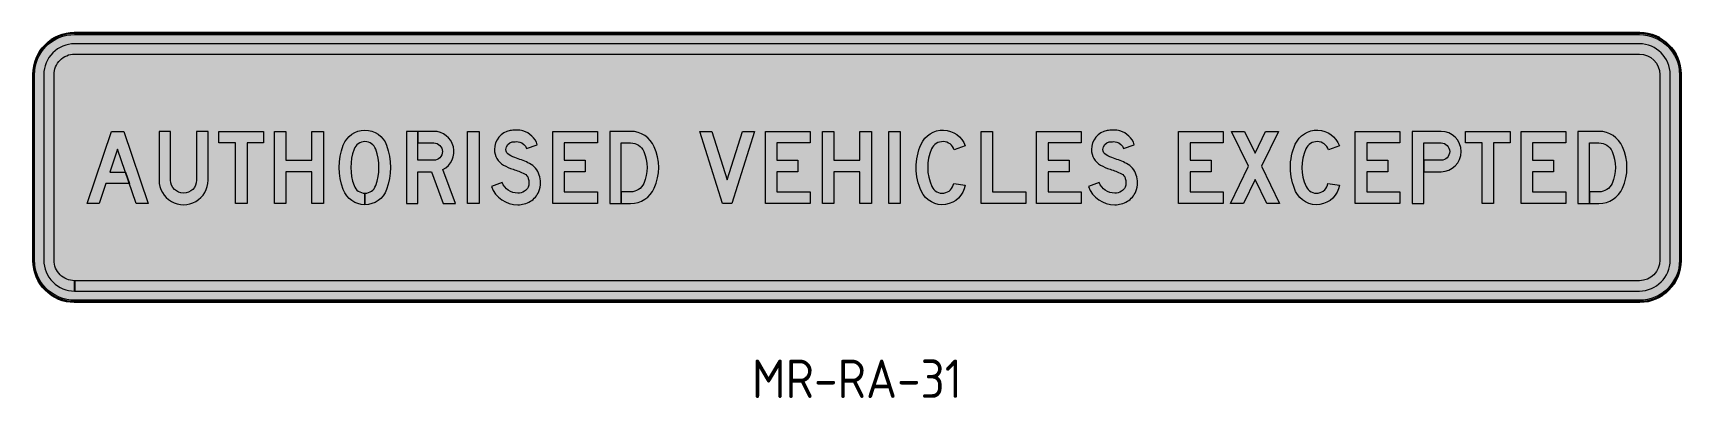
# Model space of a CAD drawing. Header units: millimetres. Extents: x 747 to 854, y 24 to 48.
import ezdxf
from ezdxf.enums import TextEntityAlignment as Align

# ---------------------------------------------------------------- set-up
doc = ezdxf.new("R2010")
doc.units = ezdxf.units.MM
doc.linetypes.add('CENTERX2', pattern=[101.60000000000001, 63.5, -12.7, 12.7, -12.7])
doc.layers.add('GSCOLORFILL', color=153, linetype='Continuous', lineweight=0)
for name, color, linetype in [('L18', 4, 'Continuous'), ('L25', 1, 'Continuous'), ('L35', 3, 'Continuous'), ('T25', 1, 'Continuous')]:
    doc.layers.add(name, color=color, linetype=linetype)
doc.styles.add('ISO', font='isocp2.shx')

# ---------------------------------------------------------------- blocks, each defined once
blk = doc.blocks.new('*U3')
at = {"layer": 'GSCOLORFILL', "linetype": 'Continuous'}
blk.add_hatch(color=0, dxfattribs=at).paths.add_polyline_path([(0, 0), (68, 200), (102, 200), (170, 0), (136.2009704281322, 0), (85, 150.5910894945062), (63.37275643622598, 86.9815496010532), (106.6166813670329, 86.9815496010532), (117.4966813670329, 54.9815496010532), (52.49275643622593, 54.9815496010532), (33.79902957186789, 0)])
at = {"layer": 'GSCOLORFILL', "color": 0}
blk.add_lwpolyline([(0, 0), (68, 200), (102, 200), (170, 0), (136.2009704281322, 0), (85, 150.5910894945062), (63.37275643622598, 86.9815496010532), (106.6166813670329, 86.9815496010532), (117.4966813670329, 54.9815496010532), (52.49275643622593, 54.9815496010532), (33.79902957186789, 0)], close=True, dxfattribs=at)
blk = doc.blocks.new('*U4')
at = {"layer": 'GSCOLORFILL', "linetype": 'Continuous'}
blk.add_hatch(color=0, dxfattribs=at).paths.add_polyline_path([(32, 200), (0, 200), (0, 64.50000000000003, 1), (136, 64.50000000000001), (136, 200), (104, 200), (104, 64.5, -1), (32, 64.5)])
at = {"layer": 'GSCOLORFILL', "color": 0}
blk.add_lwpolyline([(0, 200), (0, 64.50000000000001, 0.9999999999999999), (136, 64.5), (136, 200), (104, 200), (104, 64.5, -0.9999999999999999), (32, 64.5), (32, 200)], format="xyb", close=True, dxfattribs=at)
blk = doc.blocks.new('*U5')
at = {"layer": 'GSCOLORFILL', "linetype": 'Continuous'}
blk.add_hatch(color=0, dxfattribs=at).paths.add_polyline_path([(124, 200), (124, 168), (78, 168), (78, 0), (46, 0), (46, 168), (0, 168), (0, 200)])
at = {"layer": 'GSCOLORFILL', "color": 0}
blk.add_lwpolyline([(124, 200), (124, 168), (78, 168), (78, 0), (46, 0), (46, 168), (0, 168), (0, 200)], close=True, dxfattribs=at)
blk = doc.blocks.new('*U6')
at = {"layer": 'GSCOLORFILL', "linetype": 'Continuous'}
blk.add_hatch(color=0, dxfattribs=at).paths.add_polyline_path([(104, 88), (104, 0), (136, 0), (136, 200), (104, 200), (104, 120), (32, 120), (32, 200), (0, 200), (0, 0), (32, 0), (32, 88)])
at = {"layer": 'GSCOLORFILL', "color": 0}
blk.add_lwpolyline([(0, 200), (32, 200), (32, 120), (104, 120), (104, 200), (136, 200), (136, 0), (104, 0), (104, 88), (32, 88), (32, 0), (0, 0)], close=True, dxfattribs=at)
blk = doc.blocks.new('*U7')
at = {"layer": 'GSCOLORFILL', "linetype": 'Continuous'}
blk.add_hatch(color=0, dxfattribs=at).paths.add_polyline_path([(101.0512661177568, 49.50357309305572, -0.3147395270879071), (71.00999999999999, 28.50000156250002), (71.00999999999999, -3.499999218750006, 0.3147824596861237), (131.1025322355135, 38.50714618611157, 0.1772151898734178), (131.1025322355134, 161.4928538138884, 0.6989247311827952), (10.89746776448658, 161.4928538138884, 0.177215189873418), (10.89746776448658, 38.5071461861115, 0.3148253933391205), (71, -3.500000000000007), (71, 28.49999999999998, -0.3148253933391204), (40.9487338822433, 49.50357309305575, -0.1772151898734182), (40.94873388224337, 150.4964269069443, -0.6989247311827943), (101.0512661177567, 150.4964269069442, -0.177215189873418)])
at = {"layer": 'GSCOLORFILL', "color": 0}
blk.add_lwpolyline([(71, -3.500000000000014, -0.3148253933391205), (10.89746776448658, 38.50714618611151, -0.1772151898734181), (10.89746776448658, 161.4928538138885, -0.6989247311827952), (131.1025322355134, 161.4928538138885, -0.1772151898734181), (131.1025322355134, 38.50714618611145, -0.3147824596861233), (71.00999999999999, -3.499999218750009), (71.00999999999999, 28.50000156250001, 0.3147395270879066), (101.0512661177567, 49.50357309305571, 0.1772151898734181), (101.0512661177567, 150.4964269069442, 0.6989247311827952), (40.94873388224335, 150.4964269069442, 0.1772151898734181), (40.94873388224329, 49.50357309305573, 0.3148253933391204), (71, 28.49999999999998)], format="xyb", close=True, dxfattribs=at)
blk = doc.blocks.new('*U8')
at = {"layer": 'GSCOLORFILL'}
h = blk.add_hatch(color=0, dxfattribs=at)
edge = h.paths.add_edge_path()
edge.add_line((32.005, 200.0000000000001), (32.005, 168))
edge.add_line((32.005, 168), (75.95926078043158, 168))
edge.add_arc((75.95926078043156, 144), 24, -90, 90, ccw=False)
edge.add_line((75.95926078043158, 120), (32, 120))
edge.add_line((32, 120), (32, 200.0000000000001))
edge.add_line((32, 200.0000000000001), (0, 200.0000000000001))
edge.add_line((0, 200.0000000000001), (0, 0))
edge.add_line((0, 0), (32, 0))
edge.add_line((32, 0), (32, 87.99999999999999))
edge.add_line((32, 87.99999999999999), (69.56177767763825, 87.99999999999989))
edge.add_line((69.56177767763825, 87.99999999999989), (101.9068749928872, -1.13686837721616e-13))
edge.add_line((101.9068749928872, -1.13686837721616e-13), (136.0000005012898, 0))
edge.add_line((136.0000005012898, 0), (101.4069289715749, 94.11597266024452))
edge.add_arc((75.95926078043153, 144), 56.00000000000001, 297.0277924266878, 449.9999999999999)
edge.add_line((75.95926078043158, 200), (32.005, 200.0000000000001))
at = {"layer": 'GSCOLORFILL', "color": 0}
blk.add_lwpolyline([(32.005, 200.0000000000001), (32.005, 168), (75.95926078043158, 168, -0.9999999999999997), (75.95926078043158, 120), (32, 120), (32, 200.0000000000001), (0, 200.0000000000001), (0, 0), (32, 0), (32, 87.99999999999999), (69.56177767763825, 87.99999999999989), (101.9068749928872, -1.13686837721616e-13), (136.0000005012898, 0), (101.4069289715749, 94.11597266024452, 0.7881398215037695), (75.95926078043158, 200)], format="xyb", close=True, dxfattribs=at)
blk = doc.blocks.new('*U9')
at = {"layer": 'GSCOLORFILL', "linetype": 'Continuous'}
blk.add_hatch(color=0, dxfattribs=at).paths.add_polyline_path([(0, 200), (32, 200), (32, 0), (0, 0)])
at = {"layer": 'GSCOLORFILL', "color": 0}
blk.add_lwpolyline([(0, 200), (32, 200), (32, 0), (0, 0)], close=True, dxfattribs=at)
blk = doc.blocks.new('*U10')
at = {"layer": 'GSCOLORFILL'}
h = blk.add_hatch(color=0, dxfattribs=at)
edge = h.paths.add_edge_path()
edge.add_arc((70.1138021978752, 139.8349602439573), 31.66503975604266, 74.46761882983748, 89.99999999999949, ccw=False)
edge.add_arc((71.3696192161812, 144.3533723390851), 26.97535701145702, 18.43416843661788, 74.46761882983628, ccw=False)
edge.add_line((96.96080605563554, 152.8833806652067), (127.3188094182871, 163.002255693254))
edge.add_arc((71.36961921618015, 144.353372339084), 58.97535701145839, 18.43416843661881, 74.46761882983712)
edge.add_arc((70.11380219787513, 139.8349602439579), 63.66503975604209, 74.46761882983806, 90.00000000000007)
edge.add_arc((70.11380219787479, 87.17811100693781), 116.3218889930622, 89.9999999999999, 95.20208452342816)
edge.add_arc((67.43430500120193, 116.6089654807096), 86.76931042057018, 95.20208452342847, 100.0660043927367)
edge.add_arc((61.58281260194143, 149.5723280011554), 53.29061223869736, 100.0660043927364, 179.9999999999999)
edge.add_arc((57.59622376642022, 149.5723280011556), 49.30402340317619, 180.0000000000001, 240.52539161732)
edge.add_arc((102.7723739602681, 229.5035335058325), 141.1184131237858, 240.5253916173195, 252.4229875600029)
edge.add_arc((-5.154268137836397, -111.1985611304835), 216.269439725392, 63.49479254048009, 72.42298756000332, ccw=False)
edge.add_arc((81.8551508929528, 63.27562188433956), 21.3030848362331, 17.092358613638112, 63.49479254048032, ccw=False)
edge.add_arc((63.63858117502647, 57.67413260573686), 40.36141882497336, -3.979039320256561e-13, 17.092358613637316, ccw=False)
edge.add_arc((69.9103151940142, 57.67413260573653), 34.08968480598563, -21.835978028378975, 1.1368683772161603e-13, ccw=False)
edge.add_arc((80.10296240503372, 53.58993848622082), 23.10921583721245, 300.42010376624256, 338.164021971621, ccw=False)
edge.add_arc((72.8177436446915, 65.9973167222282), 37.49731672222823, 270, 300.4201037662423, ccw=False)
edge.add_arc((72.8177436446915, 74.31938926379084), 45.81938926379087, 200.6540005308843, 270, ccw=False)
edge.add_line((29.94328044301864, 58.15780401743604), (-1.13686837721616e-13, 46.87064510517077))
edge.add_arc((72.8177436446915, 74.31938926379081), 77.81938926379084, 200.6540005308842, 269.9999999999999)
edge.add_arc((72.81774364469143, 65.99731672222829), 69.49731672222832, 270, 300.4201037662423)
edge.add_arc((80.10296240503381, 53.58993848622094), 55.10921583721249, 300.4201037662422, 338.1640219716207)
edge.add_arc((69.91031519401427, 57.67413260573646), 66.08968480598561, 338.1640219716209, 360.0000000000001)
edge.add_arc((63.63858117502664, 57.67413260573625), 72.36141882497324, 2.475474397389851e-13, 17.0923586136379)
edge.add_arc((81.85515089295299, 63.27562188433996), 53.30308483623269, 17.09235861363737, 63.49479254047974)
edge.add_arc((-5.154268137833228, -111.1985611304757), 248.2694397253836, 63.49479254047985, 72.42298756000305)
edge.add_arc((102.7723739602719, 229.5035335058409), 109.118413123795, 240.5253916173198, 252.4229875600031, ccw=False)
edge.add_arc((57.59622376642032, 149.5723280011554), 17.30402340317605, 179.9999999999995, 240.52539161731931, ccw=False)
edge.add_arc((61.5828126019415, 149.5723280011556), 21.29061223869724, 100.06600439273649, 180.0000000000001, ccw=False)
edge.add_arc((67.4343050012016, 116.6089654807094), 54.76931042057032, 95.2020845234282, 100.06600439273637, ccw=False)
edge.add_arc((70.11380219787529, 87.17811100693291), 84.32188899306706, 89.99999999999989, 95.20208452342808, ccw=False)
at = {"layer": 'GSCOLORFILL', "color": 0}
blk.add_lwpolyline([(70.11380219787549, 171.5, -0.06787675261042452), (78.59315953967007, 170.3435695505434, -0.2494830365654269), (96.96080605563554, 152.8833806652067), (127.3188094182871, 163.002255693254, 0.2494830365654264), (87.1622135193237, 201.1749061075884, 0.06787675261042452), (70.11380219787503, 203.5, 0.02270227471950201), (59.56703468978424, 203.0208818389779, 0.02122604096759155), (52.26854324855611, 202.0426409332105, 0.3636441175402912), (8.292200363244035, 149.5723280011555, 0.2704077510795036), (33.33678063119186, 106.6495351923277, 0.0519597405227712), (60.15638590907122, 94.97367033413467, -0.03897631886995447), (91.36227347427217, 82.33962051430993, -0.2052815878054308), (102.2173258005502, 69.53687228439209, -0.07471806484743376), (103.9999999999998, 57.67413260573662, -0.09556678149168694), (101.5541485995273, 44.99444737401317, -0.1661941654668835), (91.8039988447623, 33.66202833871628, -0.1335177693873042), (72.81774364469152, 28.49999999999997, -0.3121642975364797), (29.94328044301864, 58.15780401743604), (-1.13686837721616e-13, 46.87064510517077, 0.3121642975364798), (72.8177436446914, -3.500000000000028, 0.1335177693873042), (108.0067626559153, 6.067274401056522, 0.1661941654668837), (131.2582269663246, 33.09202205901265, 0.09556678149168694), (135.9999999999999, 57.67413260573656, 0.07471806484743371), (132.8039568942247, 78.94208351750389, 0.2052815878054319), (105.6432062565885, 110.9762222482267, 0.03897631886995447), (69.81998392899993, 125.4796512773732, -0.05195974052277098), (49.08199018496828, 134.5078979602233, -0.2704077510795024), (40.29220036324426, 149.5723280011556, -0.3636441175402912), (57.86158500182569, 170.5352150791966, -0.02122604096759155), (62.46843668024741, 171.1526866203946, -0.02270227471950201)], format="xyb", close=True, dxfattribs=at)
blk = doc.blocks.new('*U11')
at = {"layer": 'GSCOLORFILL', "linetype": 'Continuous'}
blk.add_hatch(color=0, dxfattribs=at).paths.add_polyline_path([(124, 168), (32, 168), (32, 120), (90.15557582658448, 120), (90.15557582658454, 88), (32, 88), (32, 32), (124, 32), (124, 0), (0, 0), (0, 200), (124, 200)])
at = {"layer": 'GSCOLORFILL', "color": 0}
blk.add_lwpolyline([(124, 168), (32, 168), (32, 120), (90.15557582658448, 120), (90.15557582658454, 88), (32, 88), (32, 32), (124, 32), (124, 0), (0, 0), (0, 200), (124, 200)], close=True, dxfattribs=at)
blk = doc.blocks.new('*U12')
at = {"layer": 'GSCOLORFILL', "linetype": 'Continuous'}
blk.add_hatch(color=0, dxfattribs=at).paths.add_polyline_path([(32, 168), (58.06346010171023, 168, -0.2964931262111151), (94.62198769690465, 144.2318840579709, -0.212019282081777), (94.62198769690458, 55.76811594202892, -0.2964931262111143), (58.06346010171029, 32), (32.00999999999999, 31.99999999999999), (32.00999999999999, 0), (58.06346010171028, 0, 0.2964931262111141), (123.8688097730599, 42.78260869565198, 0.2120192820817773), (123.8688097730601, 157.2173913043477, 0.2964931262111152), (58.06346010171021, 200), (0, 200), (0, 0), (32, 0)])
at = {"layer": 'GSCOLORFILL', "color": 0}
blk.add_lwpolyline([(32.00999999999999, 31.99999999999999), (32.00999999999999, 0), (58.06346010171023, 0, 0.2964931262111147), (123.86880977306, 42.78260869565205, 0.2120192820817774), (123.8688097730601, 157.2173913043478, 0.2964931262111148), (58.06346010171023, 200), (0, 200), (0, 0), (32, 0), (32, 168), (58.06346010171023, 168, -0.2964931262111147), (94.62198769690463, 144.231884057971, -0.2120192820817771), (94.62198769690457, 55.76811594202893, -0.2964931262111147), (58.06346010171023, 32)], format="xyb", close=True, dxfattribs=at)
blk = doc.blocks.new('*U2')
at = {"layer": 'L25', "color": 28}
for name, p, xscale, yscale, zscale in [('*U3', (0, 0), 0.3499999999999999, 0.3499999999999999, 0.3499999999999999), ('*U4', (70.0234375, 0), 0.35, 0.35, 0.35), ('*U5', (128.146875, 0), 0.35, 0.35, 0.35), ('*U6', (182.0703125000001, 0), 0.35, 0.35, 0.35), ('*U7', (245.1046875000001, 0), 0.35, 0.35, 0.35), ('*U8', (310.2390625, 0), 0.3499999987099158, 0.3499999987099158, 0.3499999987099158), ('*U9', (369.7656250000001, 0), 0.35, 0.35, 0.35), ('*U10', (392.8921875, 0), 0.35, 0.35, 0.35), ('*U11', (452.41875, 0), 0.3499999999999998, 0.3499999999999998, 0.3499999999999998), ('*U12', (507.7453125, 0), 0.35, 0.35, 0.35)]:
    blk.add_blockref(name, p, dxfattribs=dict(at, xscale=xscale, yscale=yscale, zscale=zscale))
blk = doc.blocks.new('*U14')
at = {"layer": 'GSCOLORFILL', "linetype": 'Continuous'}
blk.add_hatch(color=0, dxfattribs=at).paths.add_polyline_path([(33.55005812215529, 199.9999999999999), (76, 65.23827975287402), (118.4499418778447, 200), (152, 200), (89, 0), (63, 0), (0, 199.9999999999999)])
at = {"layer": 'GSCOLORFILL', "color": 0}
blk.add_lwpolyline([(33.55005812215529, 199.9999999999999), (76, 65.23827975287402), (118.4499418778447, 200), (152, 200), (89, 0), (63, 0), (0, 199.9999999999999)], close=True, dxfattribs=at)
blk = doc.blocks.new('*U15')
at = {"layer": 'GSCOLORFILL', "linetype": 'Continuous'}
blk.add_hatch(color=0, dxfattribs=at).paths.add_polyline_path([(124, 168), (32, 168), (32, 120), (90.15557582658448, 120), (90.15557582658454, 88), (32, 88), (32, 32), (124, 32), (124, 0), (0, 0), (0, 200), (124, 200)])
at = {"layer": 'GSCOLORFILL', "color": 0}
blk.add_lwpolyline([(124, 168), (32, 168), (32, 120), (90.15557582658448, 120), (90.15557582658454, 88), (32, 88), (32, 32), (124, 32), (124, 0), (0, 0), (0, 200), (124, 200)], close=True, dxfattribs=at)
blk = doc.blocks.new('*U16')
at = {"layer": 'GSCOLORFILL', "linetype": 'Continuous'}
blk.add_hatch(color=0, dxfattribs=at).paths.add_polyline_path([(104, 88), (104, 0), (136, 0), (136, 200), (104, 200), (104, 120), (32, 120), (32, 200), (0, 200), (0, 0), (32, 0), (32, 88)])
at = {"layer": 'GSCOLORFILL', "color": 0}
blk.add_lwpolyline([(0, 200), (32, 200), (32, 120), (104, 120), (104, 200), (136, 200), (136, 0), (104, 0), (104, 88), (32, 88), (32, 0), (0, 0)], close=True, dxfattribs=at)
blk = doc.blocks.new('*U17')
at = {"layer": 'GSCOLORFILL', "linetype": 'Continuous'}
blk.add_hatch(color=0, dxfattribs=at).paths.add_polyline_path([(0, 200), (32, 200), (32, 0), (0, 0)])
at = {"layer": 'GSCOLORFILL', "color": 0}
blk.add_lwpolyline([(0, 200), (32, 200), (32, 0), (0, 0)], close=True, dxfattribs=at)
blk = doc.blocks.new('*U18')
at = {"layer": 'GSCOLORFILL', "linetype": 'Continuous'}
blk.add_hatch(color=0, dxfattribs=at).paths.add_polyline_path([(105.9343437474559, 149.1418350505327), (136, 160.0988562745634, 0.6740116141040616), (13.72124205111108, 164.4021739130434, 0.2166768782576796), (14.62675417347882, 33.60638297872345, 0.7444135620073885), (136, 51.04683606026732), (104.3509964946425, 55.77341803013366, -0.7444135620073867), (43.66437358138194, 47.05319148936167, -0.2166768782576799), (42.94225631924041, 151.3586956521739, -0.6740116141040625)])
at = {"layer": 'GSCOLORFILL', "color": 0}
blk.add_lwpolyline([(136, 51.04683606026732, -0.744413562007387), (14.6267541734789, 33.60638297872336, -0.2166768782576799), (13.72124205111101, 164.4021739130435, -0.674011614104063), (136, 160.0988562745634), (105.934343747456, 149.1418350505327, 0.6740116141040626), (42.94225631924041, 151.3586956521739, 0.21667687825768), (43.66437358138194, 47.05319148936167, 0.744413562007387), (104.3509964946425, 55.77341803013366)], format="xyb", close=True, dxfattribs=at)
blk = doc.blocks.new('*U19')
at = {"layer": 'GSCOLORFILL', "linetype": 'Continuous'}
blk.add_hatch(color=0, dxfattribs=at).paths.add_polyline_path([(32, 32), (124, 32), (124, 0), (0, 0), (0, 200), (32, 200)])
at = {"layer": 'GSCOLORFILL', "color": 0}
blk.add_lwpolyline([(32, 32), (124, 32), (124, 0), (0, 0), (0, 200), (32, 200)], close=True, dxfattribs=at)
blk = doc.blocks.new('*U20')
at = {"layer": 'GSCOLORFILL', "linetype": 'Continuous'}
blk.add_hatch(color=0, dxfattribs=at).paths.add_polyline_path([(124, 168), (32, 168), (32, 120), (90.15557582658448, 120), (90.15557582658454, 88), (32, 88), (32, 32), (124, 32), (124, 0), (0, 0), (0, 200), (124, 200)])
at = {"layer": 'GSCOLORFILL', "color": 0}
blk.add_lwpolyline([(124, 168), (32, 168), (32, 120), (90.15557582658448, 120), (90.15557582658454, 88), (32, 88), (32, 32), (124, 32), (124, 0), (0, 0), (0, 200), (124, 200)], close=True, dxfattribs=at)
blk = doc.blocks.new('*U21')
at = {"layer": 'GSCOLORFILL'}
h = blk.add_hatch(color=0, dxfattribs=at)
edge = h.paths.add_edge_path()
edge.add_arc((70.1138021978752, 139.8349602439573), 31.66503975604266, 74.46761882983748, 89.99999999999949, ccw=False)
edge.add_arc((71.3696192161812, 144.3533723390851), 26.97535701145702, 18.43416843661788, 74.46761882983628, ccw=False)
edge.add_line((96.96080605563554, 152.8833806652067), (127.3188094182871, 163.002255693254))
edge.add_arc((71.36961921618015, 144.353372339084), 58.97535701145839, 18.43416843661881, 74.46761882983712)
edge.add_arc((70.11380219787513, 139.8349602439579), 63.66503975604209, 74.46761882983806, 90.00000000000007)
edge.add_arc((70.11380219787479, 87.17811100693781), 116.3218889930622, 89.9999999999999, 95.20208452342816)
edge.add_arc((67.43430500120193, 116.6089654807096), 86.76931042057018, 95.20208452342847, 100.0660043927367)
edge.add_arc((61.58281260194143, 149.5723280011554), 53.29061223869736, 100.0660043927364, 179.9999999999999)
edge.add_arc((57.59622376642022, 149.5723280011556), 49.30402340317619, 180.0000000000001, 240.52539161732)
edge.add_arc((102.7723739602681, 229.5035335058325), 141.1184131237858, 240.5253916173195, 252.4229875600029)
edge.add_arc((-5.154268137836397, -111.1985611304835), 216.269439725392, 63.49479254048009, 72.42298756000332, ccw=False)
edge.add_arc((81.8551508929528, 63.27562188433956), 21.3030848362331, 17.092358613638112, 63.49479254048032, ccw=False)
edge.add_arc((63.63858117502647, 57.67413260573686), 40.36141882497336, -3.979039320256561e-13, 17.092358613637316, ccw=False)
edge.add_arc((69.9103151940142, 57.67413260573653), 34.08968480598563, -21.835978028378975, 1.1368683772161603e-13, ccw=False)
edge.add_arc((80.10296240503372, 53.58993848622082), 23.10921583721245, 300.42010376624256, 338.164021971621, ccw=False)
edge.add_arc((72.8177436446915, 65.9973167222282), 37.49731672222823, 270, 300.4201037662423, ccw=False)
edge.add_arc((72.8177436446915, 74.31938926379084), 45.81938926379087, 200.6540005308843, 270, ccw=False)
edge.add_line((29.94328044301864, 58.15780401743604), (-1.13686837721616e-13, 46.87064510517077))
edge.add_arc((72.8177436446915, 74.31938926379081), 77.81938926379084, 200.6540005308842, 269.9999999999999)
edge.add_arc((72.81774364469143, 65.99731672222829), 69.49731672222832, 270, 300.4201037662423)
edge.add_arc((80.10296240503381, 53.58993848622094), 55.10921583721249, 300.4201037662422, 338.1640219716207)
edge.add_arc((69.91031519401427, 57.67413260573646), 66.08968480598561, 338.1640219716209, 360.0000000000001)
edge.add_arc((63.63858117502664, 57.67413260573625), 72.36141882497324, 2.475474397389851e-13, 17.0923586136379)
edge.add_arc((81.85515089295299, 63.27562188433996), 53.30308483623269, 17.09235861363737, 63.49479254047974)
edge.add_arc((-5.154268137833228, -111.1985611304757), 248.2694397253836, 63.49479254047985, 72.42298756000305)
edge.add_arc((102.7723739602719, 229.5035335058409), 109.118413123795, 240.5253916173198, 252.4229875600031, ccw=False)
edge.add_arc((57.59622376642032, 149.5723280011554), 17.30402340317605, 179.9999999999995, 240.52539161731931, ccw=False)
edge.add_arc((61.5828126019415, 149.5723280011556), 21.29061223869724, 100.06600439273649, 180.0000000000001, ccw=False)
edge.add_arc((67.4343050012016, 116.6089654807094), 54.76931042057032, 95.2020845234282, 100.06600439273637, ccw=False)
edge.add_arc((70.11380219787529, 87.17811100693291), 84.32188899306706, 89.99999999999989, 95.20208452342808, ccw=False)
at = {"layer": 'GSCOLORFILL', "color": 0}
blk.add_lwpolyline([(70.11380219787549, 171.5, -0.06787675261042452), (78.59315953967007, 170.3435695505434, -0.2494830365654269), (96.96080605563554, 152.8833806652067), (127.3188094182871, 163.002255693254, 0.2494830365654264), (87.1622135193237, 201.1749061075884, 0.06787675261042452), (70.11380219787503, 203.5, 0.02270227471950201), (59.56703468978424, 203.0208818389779, 0.02122604096759155), (52.26854324855611, 202.0426409332105, 0.3636441175402912), (8.292200363244035, 149.5723280011555, 0.2704077510795036), (33.33678063119186, 106.6495351923277, 0.0519597405227712), (60.15638590907122, 94.97367033413467, -0.03897631886995447), (91.36227347427217, 82.33962051430993, -0.2052815878054308), (102.2173258005502, 69.53687228439209, -0.07471806484743376), (103.9999999999998, 57.67413260573662, -0.09556678149168694), (101.5541485995273, 44.99444737401317, -0.1661941654668835), (91.8039988447623, 33.66202833871628, -0.1335177693873042), (72.81774364469152, 28.49999999999997, -0.3121642975364797), (29.94328044301864, 58.15780401743604), (-1.13686837721616e-13, 46.87064510517077, 0.3121642975364798), (72.8177436446914, -3.500000000000028, 0.1335177693873042), (108.0067626559153, 6.067274401056522, 0.1661941654668837), (131.2582269663246, 33.09202205901265, 0.09556678149168694), (135.9999999999999, 57.67413260573656, 0.07471806484743371), (132.8039568942247, 78.94208351750389, 0.2052815878054319), (105.6432062565885, 110.9762222482267, 0.03897631886995447), (69.81998392899993, 125.4796512773732, -0.05195974052277098), (49.08199018496828, 134.5078979602233, -0.2704077510795024), (40.29220036324426, 149.5723280011556, -0.3636441175402912), (57.86158500182569, 170.5352150791966, -0.02122604096759155), (62.46843668024741, 171.1526866203946, -0.02270227471950201)], format="xyb", close=True, dxfattribs=at)
blk = doc.blocks.new('*U13')
at = {"layer": 'L25', "color": 28}
for name, p, xscale, yscale, zscale in [('*U14', (0, 0), 0.35, 0.35, 0.35), ('*U15', (63.72343750000005, 0), 0.35, 0.35, 0.35), ('*U16', (119.0500000000001, 0), 0.35, 0.35, 0.35), ('*U17', (183.4875000000002, 0), 0.35, 0.35, 0.35), ('*U18', (210.1218750000003, 0), 0.35, 0.35, 0.35), ('*U19', (273.1562500000003, 0), 0.35, 0.35, 0.35), ('*U20', (327.0796875000003, 0), 0.3499999999999997, 0.3499999999999997, 0.3499999999999997), ('*U21', (377.4953125000003, 0), 0.35, 0.35, 0.35)]:
    blk.add_blockref(name, p, dxfattribs=dict(at, xscale=xscale, yscale=yscale, zscale=zscale))
blk = doc.blocks.new('*U23')
at = {"layer": 'GSCOLORFILL', "linetype": 'Continuous'}
blk.add_hatch(color=0, dxfattribs=at).paths.add_polyline_path([(124, 168), (32, 168), (32, 120), (90.15557582658448, 120), (90.15557582658454, 88), (32, 88), (32, 32), (124, 32), (124, 0), (0, 0), (0, 200), (124, 200)])
at = {"layer": 'GSCOLORFILL', "color": 0}
blk.add_lwpolyline([(124, 168), (32, 168), (32, 120), (90.15557582658448, 120), (90.15557582658454, 88), (32, 88), (32, 32), (124, 32), (124, 0), (0, 0), (0, 200), (124, 200)], close=True, dxfattribs=at)
blk = doc.blocks.new('*U24')
at = {"layer": 'GSCOLORFILL', "linetype": 'Continuous'}
blk.add_hatch(color=0, dxfattribs=at).paths.add_polyline_path([(133, 200), (97.40654949773219, 200), (67.99999999999999, 139.6210015663949), (38.59345050226779, 200), (2.99999999999999, 200), (50.20327474886608, 103.0798750345528), (0, 0), (35.59345050226778, 0), (68.00000000000001, 66.53874850271072), (100.4065494977322, 0), (136, 0), (85.79672525113389, 103.0798750345528)])
at = {"layer": 'GSCOLORFILL', "color": 0}
blk.add_lwpolyline([(68, 66.5387485027107), (35.59345050226779, 0), (0, 0), (50.20327474886608, 103.0798750345528), (3, 200), (38.59345050226779, 200), (68, 139.621001566395), (97.40654949773221, 200), (133, 200), (85.79672525113392, 103.0798750345528), (136, 0), (100.4065494977322, 0)], close=True, dxfattribs=at)
blk = doc.blocks.new('*U25')
at = {"layer": 'GSCOLORFILL', "linetype": 'Continuous'}
blk.add_hatch(color=0, dxfattribs=at).paths.add_polyline_path([(105.9343437474559, 149.1418350505327), (136, 160.0988562745634, 0.6740116141040616), (13.72124205111108, 164.4021739130434, 0.2166768782576796), (14.62675417347882, 33.60638297872345, 0.7444135620073885), (136, 51.04683606026732), (104.3509964946425, 55.77341803013366, -0.7444135620073867), (43.66437358138194, 47.05319148936167, -0.2166768782576799), (42.94225631924041, 151.3586956521739, -0.6740116141040625)])
at = {"layer": 'GSCOLORFILL', "color": 0}
blk.add_lwpolyline([(136, 51.04683606026732, -0.744413562007387), (14.6267541734789, 33.60638297872336, -0.2166768782576799), (13.72124205111101, 164.4021739130435, -0.674011614104063), (136, 160.0988562745634), (105.934343747456, 149.1418350505327, 0.6740116141040626), (42.94225631924041, 151.3586956521739, 0.21667687825768), (43.66437358138194, 47.05319148936167, 0.744413562007387), (104.3509964946425, 55.77341803013366)], format="xyb", close=True, dxfattribs=at)
blk = doc.blocks.new('*U26')
at = {"layer": 'GSCOLORFILL', "linetype": 'Continuous'}
blk.add_hatch(color=0, dxfattribs=at).paths.add_polyline_path([(124, 168), (32, 168), (32, 120), (90.15557582658448, 120), (90.15557582658454, 88), (32, 88), (32, 32), (124, 32), (124, 0), (0, 0), (0, 200), (124, 200)])
at = {"layer": 'GSCOLORFILL', "color": 0}
blk.add_lwpolyline([(124, 168), (32, 168), (32, 120), (90.15557582658448, 120), (90.15557582658454, 88), (32, 88), (32, 32), (124, 32), (124, 0), (0, 0), (0, 200), (124, 200)], close=True, dxfattribs=at)
blk = doc.blocks.new('*U27')
at = {"layer": 'GSCOLORFILL', "linetype": 'Continuous'}
blk.add_hatch(color=0, dxfattribs=at).paths.add_polyline_path([(80, 168, -1), (79.99999999999999, 120), (32.00999999999999, 120), (32.00999999999999, 87.99999999999999), (79.99999999999999, 88, 1), (80, 200), (0, 200), (0, 0), (32, 0), (32, 168)])
at = {"layer": 'GSCOLORFILL', "color": 0}
blk.add_lwpolyline([(32, 168), (80, 168, -0.9999999999999999), (80, 120), (32.00999999999999, 120), (32.00999999999999, 87.99999999999999), (80, 88, 0.9999999999999997), (80, 200), (0, 200), (0, 0), (32, 0)], format="xyb", close=True, dxfattribs=at)
blk = doc.blocks.new('*U28')
at = {"layer": 'GSCOLORFILL', "linetype": 'Continuous'}
blk.add_hatch(color=0, dxfattribs=at).paths.add_polyline_path([(124, 200), (124, 168), (78, 168), (78, 0), (46, 0), (46, 168), (0, 168), (0, 200)])
at = {"layer": 'GSCOLORFILL', "color": 0}
blk.add_lwpolyline([(124, 200), (124, 168), (78, 168), (78, 0), (46, 0), (46, 168), (0, 168), (0, 200)], close=True, dxfattribs=at)
blk = doc.blocks.new('*U29')
at = {"layer": 'GSCOLORFILL', "linetype": 'Continuous'}
blk.add_hatch(color=0, dxfattribs=at).paths.add_polyline_path([(124, 168), (32, 168), (32, 120), (90.15557582658448, 120), (90.15557582658454, 88), (32, 88), (32, 32), (124, 32), (124, 0), (0, 0), (0, 200), (124, 200)])
at = {"layer": 'GSCOLORFILL', "color": 0}
blk.add_lwpolyline([(124, 168), (32, 168), (32, 120), (90.15557582658448, 120), (90.15557582658454, 88), (32, 88), (32, 32), (124, 32), (124, 0), (0, 0), (0, 200), (124, 200)], close=True, dxfattribs=at)
blk = doc.blocks.new('*U30')
at = {"layer": 'GSCOLORFILL', "linetype": 'Continuous'}
blk.add_hatch(color=0, dxfattribs=at).paths.add_polyline_path([(32, 168), (58.06346010171023, 168, -0.2964931262111151), (94.62198769690465, 144.2318840579709, -0.212019282081777), (94.62198769690458, 55.76811594202892, -0.2964931262111143), (58.06346010171029, 32), (32.00999999999999, 31.99999999999999), (32.00999999999999, 0), (58.06346010171028, 0, 0.2964931262111141), (123.8688097730599, 42.78260869565198, 0.2120192820817773), (123.8688097730601, 157.2173913043477, 0.2964931262111152), (58.06346010171021, 200), (0, 200), (0, 0), (32, 0)])
at = {"layer": 'GSCOLORFILL', "color": 0}
blk.add_lwpolyline([(32.00999999999999, 31.99999999999999), (32.00999999999999, 0), (58.06346010171023, 0, 0.2964931262111147), (123.86880977306, 42.78260869565205, 0.2120192820817774), (123.8688097730601, 157.2173913043478, 0.2964931262111148), (58.06346010171023, 200), (0, 200), (0, 0), (32, 0), (32, 168), (58.06346010171023, 168, -0.2964931262111147), (94.62198769690463, 144.231884057971, -0.2120192820817771), (94.62198769690457, 55.76811594202893, -0.2964931262111147), (58.06346010171023, 32)], format="xyb", close=True, dxfattribs=at)
blk = doc.blocks.new('*U22')
at = {"layer": 'L25', "color": 28}
for name, p, xscale, yscale, zscale in [('*U23', (0, 0), 0.35, 0.35, 0.35), ('*U24', (50.41562500000009, 0), 0.35, 0.35, 0.35), ('*U25', (108.5390625, 0), 0.35, 0.35, 0.35), ('*U26', (171.5734375, 0), 0.35, 0.35, 0.35), ('*U27', (226.9000000000001, 0), 0.35, 0.35, 0.35), ('*U28', (278.7093749999999, 0), 0.35, 0.35, 0.35), ('*U29', (332.6328125, 0), 0.35, 0.35, 0.35), ('*U30', (387.9593750000001, 0), 0.3499999999999994, 0.3499999999999994, 0.3499999999999994)]:
    blk.add_blockref(name, p, dxfattribs=dict(at, xscale=xscale, yscale=yscale, zscale=zscale))
blk = doc.blocks.new('*U1')
at = {"layer": 'L25'}
for name, p in [('*U2', (-748, 0)), ('*U13', (-152.6546875, 0)), ('*U22', (312.4406250000002, 0))]:
    blk.add_blockref(name, p, dxfattribs=at)

msp = doc.modelspace()

# ---------------------------------------------------------------- hatches: boundary and pattern name
at = {"layer": 'GSCOLORFILL', "transparency": 33554687}
for points in [[(749.5800015193328, 30.34729496513332), (851.4200015193328, 30.34729496513332, 0.414213562373095), (854.1000015193329, 33.02729496513331), (854.1000015193329, 45.08729496513336, 0.414213562373095), (851.4200015193328, 47.76729496513336), (749.5800015193328, 47.76729496513337, 0.414213562373095), (746.9000015193328, 45.08729496513337), (746.9000015193328, 33.02729496513332, 0.414213562373095)], [(749.5806715193328, 30.34729496513332), (851.4200015193328, 30.34729496513332, 0.414213562373095), (854.1000015193329, 33.02729496513331), (854.1000015193329, 45.08729496513335, 0.414213562373095), (851.4200015193328, 47.76729496513335), (749.5800015193328, 47.76729496513336, 0.414213562373095), (746.9000015193328, 45.08729496513335), (746.9000015193328, 33.02729496513332, 0.414213562373095), (749.5800015193328, 30.34729496513333), (749.5800015193328, 30.41429496513332, -0.414213562373095), (746.9670015193328, 33.02729496513331), (746.9670015193328, 45.08729496513335, -0.414213562373095), (749.5800015193328, 47.70029496513335), (851.4200015193328, 47.70029496513335, -0.414213562373095), (854.0330015193329, 45.08729496513335), (854.0330015193329, 33.02729496513331, -0.414213562373095), (851.4200015193328, 30.41429496513332), (749.5806715193328, 30.41429496513333)]]:
    msp.add_hatch(color=256, dxfattribs=at).paths.add_polyline_path(points)
at = {"layer": 'GSCOLORFILL', "true_color": 0x0a0a0a, "transparency": 33554687}
msp.add_hatch(color=28, dxfattribs=at).paths.add_polyline_path([(749.5867015193328, 31.01729496513331), (851.4200015193328, 31.01729496513331, 0.414213562373095), (853.4300015193328, 33.02729496513331), (853.4300015193328, 45.08729496513335, 0.414213562373095), (851.4200015193328, 47.09729496513334), (749.5800015193328, 47.09729496513336, 0.414213562373095), (747.5700015193328, 45.08729496513335), (747.5700015193328, 33.02729496513332, 0.414213562373095), (749.5800015193328, 31.01729496513332), (749.5800015193328, 31.68729496513332, -0.414213562373095), (748.2400015193328, 33.02729496513331), (748.2400015193328, 45.08729496513335, -0.414213562373095), (749.5800015193328, 46.42729496513334), (851.4200015193328, 46.42729496513334, -0.414213562373095), (852.7600015193328, 45.08729496513335), (852.7600015193328, 33.02729496513331, -0.414213562373095), (851.4200015193328, 31.68729496513332), (749.5867015193328, 31.68729496513333)])

# ---------------------------------------------------------------- linework, layer by layer
at = {"layer": 'GSCOLORFILL', "color": 153, "linetype": 'Continuous', "true_color": 0x6699cc, "transparency": 33554687}
msp.add_lwpolyline([(749.5800015193328, 30.34729496513332), (851.4200015193328, 30.34729496513332, 0.414213562373095), (854.1000015193329, 33.02729496513331), (854.1000015193329, 45.08729496513336, 0.414213562373095), (851.4200015193328, 47.76729496513336), (749.5800015193328, 47.76729496513337, 0.414213562373095), (746.9000015193328, 45.08729496513337), (746.9000015193328, 33.02729496513332, 0.414213562373095), (749.5800015193328, 30.34729496513333)], format="xyb", close=True, dxfattribs=at).dxf.unprotected_set("ltscale", 0)
at = {"layer": 'GSCOLORFILL', "linetype": 'Continuous', "transparency": 33554687}
msp.add_lwpolyline([(749.5806715193328, 30.34729496513332), (851.4200015193328, 30.34729496513332, 0.414213562373095), (854.1000015193329, 33.02729496513331), (854.1000015193329, 45.08729496513335, 0.414213562373095), (851.4200015193328, 47.76729496513335), (749.5800015193328, 47.76729496513336, 0.414213562373095), (746.9000015193328, 45.08729496513335), (746.9000015193328, 33.02729496513332, 0.414213562373095), (749.5800015193328, 30.34729496513333), (749.5800015193328, 30.41429496513332, -0.414213562373095), (746.9670015193328, 33.02729496513331), (746.9670015193328, 45.08729496513335, -0.414213562373095), (749.5800015193328, 47.70029496513335), (851.4200015193328, 47.70029496513335, -0.414213562373095), (854.0330015193329, 45.08729496513335), (854.0330015193329, 33.02729496513331, -0.414213562373095), (851.4200015193328, 30.41429496513332), (749.5806715193328, 30.41429496513333), (749.5806715193328, 30.34729496513332)], format="xyb", close=True, dxfattribs=at).dxf.unprotected_set("ltscale", 0)
at = {"layer": 'GSCOLORFILL', "color": 28, "linetype": 'Continuous', "true_color": 0x0a0a0a, "transparency": 33554687}
msp.add_lwpolyline([(749.5867015193328, 31.01729496513331), (851.4200015193328, 31.01729496513331, 0.414213562373095), (853.4300015193328, 33.02729496513331), (853.4300015193328, 45.08729496513335, 0.414213562373095), (851.4200015193328, 47.09729496513334), (749.5800015193328, 47.09729496513336, 0.414213562373095), (747.5700015193328, 45.08729496513335), (747.5700015193328, 33.02729496513332, 0.414213562373095), (749.5800015193328, 31.01729496513332), (749.5800015193328, 31.68729496513332, -0.414213562373095), (748.2400015193328, 33.02729496513331), (748.2400015193328, 45.08729496513335, -0.414213562373095), (749.5800015193328, 46.42729496513334), (851.4200015193328, 46.42729496513334, -0.414213562373095), (852.7600015193328, 45.08729496513335), (852.7600015193328, 33.02729496513331, -0.414213562373095), (851.4200015193328, 31.68729496513332), (749.5867015193328, 31.68729496513333), (749.5867015193328, 31.01729496513331)], format="xyb", close=True, dxfattribs=at).dxf.unprotected_set("ltscale", 0)
at = {"layer": 'L18'}
for p, q in [((854.1000015193329, 45.08729496513333), (854.1000015193329, 33.0272949651333)), ((749.5800015193328, 30.3472949651333), (851.4200015193328, 30.3472949651333))]:
    msp.add_line(p, q, dxfattribs=at)
at = {"layer": 'L35'}
msp.add_lwpolyline([(854.1335015193329, 32.9937949651333), (854.1335015193329, 45.12079496513333, 0.414213562373095), (851.4535015193328, 47.80079496513333), (749.5465015193328, 47.80079496513335, 0.4142135623730951), (746.8665015193328, 45.12079496513334), (746.8665015193328, 32.9937949651333, 0.414213562373095), (749.5465015193328, 30.3137949651333), (851.4535015193328, 30.3137949651333, 0.414213562373095)], format="xyb", close=True, dxfattribs=at)

# ---------------------------------------------------------------- block references
at = {"layer": 'L25', "xscale": 0.067, "yscale": 0.067, "zscale": 0.067}
msp.add_blockref('*U1', (800.500001554276, 36.71229496513334), dxfattribs=at)

# ---------------------------------------------------------------- texts
at = {"layer": 'T25', "linetype": 'CENTERX2', "style": 'ISO'}
msp.add_text('MR-RA-31', height=2.5, dxfattribs=at).set_placement((800.4991975193323, 25.3137949651333), align=Align.MIDDLE_CENTER)

doc.saveas('drawing.dxf')
